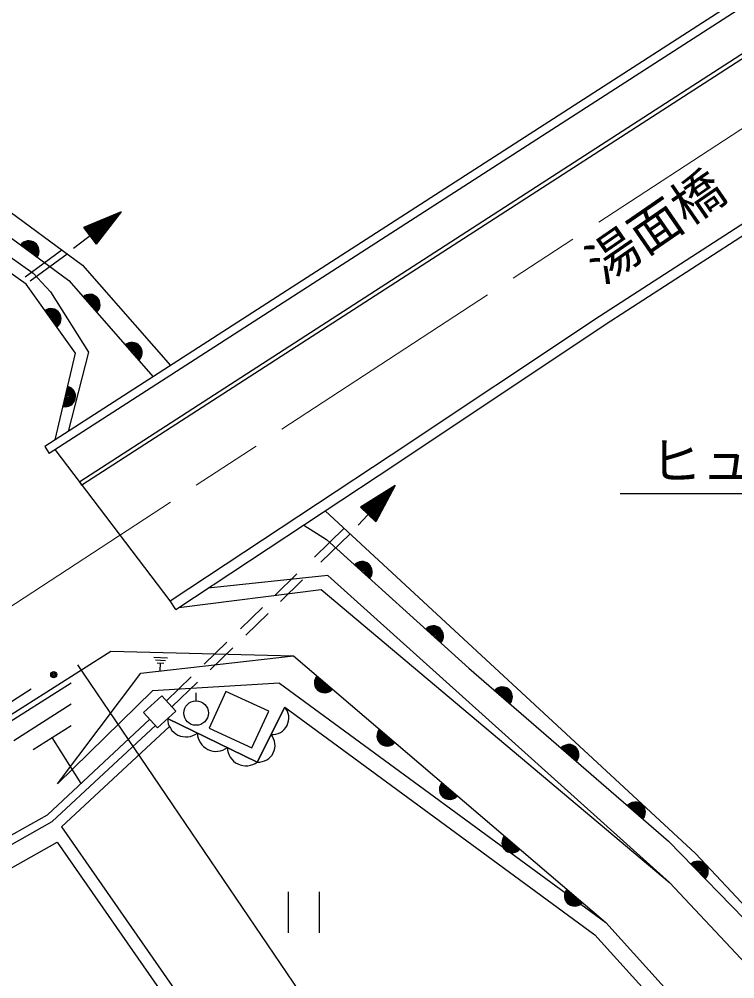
# Model space of a CAD drawing. Units: millimetres, scale not verified. Extents: x 40000 to 680000, y 20000 to 380000.
# Drawn here: x 109029 to 143994, y 229178 to 276082 of the extents above; entities that cross this region are included whole.
import ezdxf
from ezdxf.enums import TextEntityAlignment as Align

# ---------------------------------------------------------------- set-up
doc = ezdxf.new("R2010")
doc.units = ezdxf.units.MM
doc.header["$LTSCALE"] = 1000
doc.linetypes.add('CHAIN', pattern=[18.5, 12, -1.5, 3.5, -1.5])
for name, color, linetype, lineweight in [('M-BGD', 7, 'Continuous', 25), ('M-BMK', 2, 'CHAIN', 13), ('M-STR-STR3', 7, 'Continuous', 25), ('M-STR-STRC', 7, 'Continuous', 25)]:
    doc.layers.add(name, color=color, linetype=linetype, lineweight=lineweight)
doc.layers.add('M-STR-STR1', color=1, linetype='Continuous')
doc.styles.add('ＭＳ ゴシック', font='')
doc.styles.get('ＭＳ ゴシック').set_extended_font_data('MS Gothic')

msp = doc.modelspace()

# ---------------------------------------------------------------- linework, layer by layer
at = {"layer": 'M-BGD'}
for p, q in [((156273, 284848), (110277, 255194)), ((155651, 283972), (110493, 254857)), ((156842, 282455), (111984, 253467)), ((156950, 282287), (112092, 253299)), ((137391, 261574), (161577, 277241)), ((137666, 261156), (161849, 276821)), ((104088, 269969), (112130, 264053)), ((103642, 269056), (111450, 263312)), ((111690, 264889), (114014, 266670)), ((114014, 266670), (112166, 265906)), ((114014, 266670), (112796, 265084)), ((113440, 266433), (113636, 266177)), ((113488, 266452), (113667, 266218)), ((113536, 266472), (113699, 266259)), ((113584, 266492), (113730, 266301)), ((113632, 266512), (113762, 266342)), ((113679, 266531), (113793, 266383)), ((113727, 266551), (113825, 266424)), ((113775, 266571), (113857, 266465)), ((113823, 266591), (113888, 266506)), ((113871, 266611), (113920, 266547)), ((113919, 266630), (113951, 266588)), ((113966, 266650), (113983, 266629)), ((112292, 265958), (112879, 265192)), ((112340, 265978), (112910, 265233)), ((112388, 265997), (112942, 265274)), ((112436, 266017), (112973, 265315)), ((112483, 266037), (113005, 265356)), ((112531, 266057), (113037, 265397)), ((112579, 266077), (113068, 265439)), ((112627, 266096), (113100, 265480)), ((112675, 266116), (113131, 265521)), ((112723, 266136), (113163, 265562)), ((112770, 266156), (113194, 265603)), ((112818, 266175), (113226, 265644)), ((112866, 266195), (113257, 265685)), ((112914, 266215), (113289, 265726)), ((112962, 266235), (113320, 265767)), ((113010, 266255), (113352, 265808)), ((113057, 266274), (113383, 265849)), ((113105, 266294), (113415, 265890)), ((113153, 266314), (113447, 265931)), ((113201, 266334), (113478, 265972)), ((113249, 266353), (113510, 266013)), ((113297, 266373), (113541, 266054)), ((113345, 266393), (113573, 266095)), ((113392, 266413), (113604, 266136)), ((112166, 265906), (112796, 265084)), ((112196, 265918), (112816, 265110)), ((112244, 265938), (112847, 265151)), ((107853, 264982), (109708, 263674)), ((109319, 263489), (111113, 264801)), ((109563, 263295), (111367, 264615)), ((109373, 263127), (107792, 264252)), ((109708, 263674), (110559, 262762)), ((112130, 264053), (116418, 259153)), ((111450, 263312), (115568, 258605)), ((111775, 259752), (109373, 263127)), ((110559, 262762), (112414, 259813)), ((127208, 254785), (137391, 261574)), ((127485, 254369), (137666, 261156)), ((110791, 255526), (111775, 259752)), ((112414, 259813), (111416, 255928)), ((110277, 255194), (110493, 254857)), ((116404, 247648), (110793, 255051)), ((116404, 247648), (127208, 254785)), ((116680, 247231), (127485, 254369)), ((112092, 253299), (111984, 253467)), ((125595, 251348), (127401, 253285)), ((127401, 253285), (125705, 252225)), ((127401, 253285), (126462, 251519)), ((126654, 252818), (126988, 252508)), ((126698, 252846), (127012, 252553)), ((126742, 252873), (127036, 252599)), ((126786, 252901), (127061, 252645)), ((126830, 252928), (127085, 252691)), ((126874, 252956), (127109, 252736)), ((126918, 252983), (127133, 252782)), ((126962, 253010), (127158, 252828)), ((127006, 253038), (127182, 252873)), ((127049, 253065), (127206, 252919)), ((127093, 253093), (127231, 252965)), ((127137, 253120), (127255, 253011)), ((127181, 253148), (127279, 253056)), ((127225, 253175), (127303, 253102)), ((127269, 253203), (127328, 253148)), ((127313, 253230), (127352, 253193)), ((127357, 253257), (127376, 253239)), ((125908, 252352), (126575, 251731)), ((125952, 252379), (126599, 251776)), ((125996, 252407), (126623, 251822)), ((126040, 252434), (126648, 251868)), ((126084, 252462), (126672, 251914)), ((126128, 252489), (126696, 251959)), ((126172, 252517), (126720, 252005)), ((126216, 252544), (126745, 252051)), ((126259, 252571), (126769, 252096)), ((126303, 252599), (126793, 252142)), ((126347, 252626), (126818, 252188)), ((126391, 252654), (126842, 252234)), ((126435, 252681), (126866, 252279)), ((126479, 252709), (126890, 252325)), ((126523, 252736), (126915, 252371)), ((126567, 252764), (126939, 252416)), ((126611, 252791), (126963, 252462)), ((123982, 252055), (142078, 235302)), ((125705, 252225), (126462, 251519)), ((125733, 252242), (126477, 251548)), ((125777, 252270), (126502, 251594)), ((125820, 252297), (126526, 251639)), ((125864, 252324), (126550, 251685)), ((122929, 251359), (124039, 250649)), ((123452, 249795), (124900, 251204)), ((123764, 249541), (125194, 250932)), ((124039, 250649), (131006, 244359)), ((124111, 248892), (118265, 248278)), ((121530, 247925), (122602, 248969)), ((121798, 247628), (122879, 248679)), ((140807, 233891), (124111, 248892)), ((116827, 247328), (123790, 248212)), ((123790, 248212), (140807, 233891)), ((116680, 247231), (116404, 247648)), ((119840, 246282), (120916, 247328)), ((120102, 245978), (121194, 247041)), ((118073, 244563), (119172, 245632)), ((118364, 244288), (119466, 245360)), ((92242, 231707), (113509, 245188)), ((113509, 245188), (122425, 244959)), ((114979, 244111), (122425, 244959)), ((115612, 244892), (116272, 244872)), ((122425, 244959), (137692, 231927)), ((115692, 244762), (116182, 244742)), ((115772, 244622), (116092, 244612)), ((115922, 244222), (115932, 244622)), ((110907, 238701), (114979, 244111)), ((116220, 242760), (117438, 243945)), ((131006, 244359), (140753, 235908)), ((107822, 241282), (111562, 243652)), ((121754, 243634), (115544, 243249)), ((116489, 242464), (117741, 243682)), ((121754, 243634), (137692, 231927)), ((107849, 242225), (109614, 243346)), ((115544, 243249), (110907, 238701)), ((115994, 243008), (115106, 242201)), ((116675, 242260), (115994, 243008)), ((117676, 242764), (117676, 243164)), ((119128, 243218), (118310, 241425)), ((121221, 242263), (119128, 243218)), ((108772, 240832), (111572, 242612)), ((115106, 242201), (115787, 241452)), ((115787, 241452), (116675, 242260)), ((120402, 240470), (121221, 242263)), ((122004, 242458), (120662, 239774)), ((120662, 239774), (122004, 242458)), ((122004, 242458), (137153, 231330)), ((109712, 240382), (111572, 241562)), ((110406, 237190), (115416, 241861)), ((110643, 236865), (115685, 241565)), ((120662, 239774), (116274, 241895)), ((116274, 241895), (120662, 239774)), ((111100, 236607), (116365, 241515)), ((118310, 241425), (120402, 240470)), ((112062, 238732), (110642, 240972)), ((94482, 228253), (110406, 237190)), ((94700, 227917), (110643, 236865)), ((111100, 236607), (118422, 226074)), ((95189, 227045), (110891, 235857)), ((110891, 235857), (117929, 225731)), ((140753, 235908), (146531, 229965)), ((142078, 235302), (146885, 230170)), ((140807, 233891), (144537, 229908)), ((122194, 231425), (122194, 233425)), ((123694, 233425), (123694, 231425)), ((137692, 231927), (141641, 227556)), ((137153, 231330), (141047, 227020))]:
    msp.add_line(p, q, dxfattribs=at)
for centre, radius in [((110717, 244046), 150), ((110717, 244046), 100), ((110717, 244046), 50), ((117673, 242168), 600)]:
    msp.add_circle(centre, radius, dxfattribs=at)
for centre, radius, start, end in [((109498, 264748), 500, 323.6592, 143.6592), ((109498, 264748), 500, 323.6592, 143.6592), ((109498, 264748), 450, 323.6592, 143.6592), ((109498, 264748), 400, 323.6592, 143.6592), ((109498, 264748), 350, 323.6592, 143.6592), ((109498, 264748), 300, 323.6592, 143.6592), ((109498, 264748), 250, 323.6592, 143.6592), ((109498, 264748), 200, 323.6592, 143.6592), ((109498, 264748), 150, 323.6592, 143.6592), ((109498, 264748), 100, 323.6592, 143.6592), ((109498, 264748), 50, 323.6592, 143.6592), ((112479, 262135), 500, 311.1859, 131.1859), ((112479, 262135), 500, 311.1859, 131.1859), ((112479, 262135), 450, 311.1859, 131.1859), ((112479, 262135), 400, 311.1859, 131.1859), ((112479, 262135), 350, 311.1859, 131.1859), ((112479, 262135), 300, 311.1859, 131.1859), ((112479, 262135), 250, 311.1859, 131.1859), ((112479, 262135), 200, 311.1859, 131.1859), ((112479, 262135), 150, 311.1859, 131.1859), ((112479, 262135), 100, 311.1859, 131.1859), ((110574, 261439), 500, 305.4399, 125.4399), ((110574, 261439), 500, 305.4399, 125.4399), ((110574, 261439), 450, 305.4399, 125.4399), ((110574, 261439), 400, 305.4399, 125.4399), ((110574, 261439), 350, 305.4399, 125.4399), ((110574, 261439), 300, 305.4399, 125.4399), ((112479, 262135), 50, 311.1859, 131.1859), ((110574, 261439), 250, 305.4399, 125.4399), ((110574, 261439), 200, 305.4399, 125.4399), ((110574, 261439), 150, 305.4399, 125.4399), ((110574, 261439), 100, 305.4399, 125.4399), ((110574, 261439), 50, 305.4399, 125.4399), ((114539, 259782), 500, 311.1859, 131.1859), ((114539, 259782), 500, 311.1859, 131.1859), ((114539, 259782), 450, 311.1859, 131.1859), ((114539, 259782), 400, 311.1859, 131.1859), ((114539, 259782), 350, 311.1859, 131.1859), ((114539, 259782), 300, 311.1859, 131.1859), ((114539, 259782), 250, 311.1859, 131.1859), ((114539, 259782), 200, 311.1859, 131.1859), ((114539, 259782), 150, 311.1859, 131.1859), ((114539, 259782), 100, 311.1859, 131.1859), ((114539, 259782), 50, 311.1859, 131.1859), ((111283, 257639), 500, 256.8955, 76.8955), ((111283, 257639), 500, 256.8955, 76.8955), ((111283, 257639), 450, 256.8955, 76.8955), ((111283, 257639), 400, 256.8955, 76.8955), ((111283, 257639), 350, 256.8955, 76.8955), ((111283, 257639), 300, 256.8955, 76.8955), ((111283, 257639), 250, 256.8955, 76.8955), ((111283, 257639), 200, 256.8955, 76.8955), ((111283, 257639), 150, 256.8955, 76.8955), ((111283, 257639), 100, 256.8955, 76.8955), ((111283, 257639), 50, 256.8955, 76.8955), ((125781, 249076), 500, 317.9239, 137.9238), ((125781, 249076), 500, 317.9239, 137.9238), ((125781, 249076), 450, 317.9239, 137.9238), ((125781, 249076), 400, 317.9239, 137.9238), ((125781, 249076), 350, 317.9239, 137.9238), ((125781, 249076), 300, 317.9239, 137.9238), ((125781, 249076), 250, 317.9239, 137.9238), ((125781, 249076), 200, 317.9239, 137.9238), ((125781, 249076), 150, 317.9239, 137.9238), ((125781, 249076), 100, 317.9239, 137.9238), ((125781, 249076), 50, 317.9239, 137.9238), ((129264, 245931), 500, 317.9239, 137.9238), ((129264, 245931), 500, 317.9239, 137.9238), ((129264, 245931), 450, 317.9239, 137.9238), ((129264, 245931), 400, 317.9239, 137.9238), ((129264, 245931), 350, 317.9239, 137.9238), ((129264, 245931), 300, 317.9239, 137.9238), ((129264, 245931), 250, 317.9239, 137.9238), ((129264, 245931), 200, 317.9239, 137.9238), ((129264, 245931), 150, 317.9239, 137.9238), ((129264, 245931), 100, 317.9239, 137.9238), ((129264, 245931), 50, 317.9239, 137.9238), ((123951, 243656), 500, 139.5169, 319.5169), ((123951, 243656), 500, 139.5169, 319.5169), ((123951, 243656), 450, 139.5169, 319.5169), ((123951, 243656), 400, 139.5169, 319.5169), ((123951, 243656), 350, 139.5169, 319.5169), ((123951, 243656), 300, 139.5169, 319.5169), ((123951, 243656), 250, 139.5169, 319.5169), ((123951, 243656), 200, 139.5169, 319.5169), ((123951, 243656), 150, 139.5169, 319.5169), ((123951, 243656), 100, 139.5169, 319.5169), ((123951, 243656), 50, 139.5169, 319.5169), ((132631, 242950), 500, 319.0718, 139.0718), ((132631, 242950), 500, 319.0718, 139.0718), ((132631, 242950), 450, 319.0718, 139.0718), ((132631, 242950), 400, 319.0718, 139.0718), ((132631, 242950), 350, 319.0718, 139.0718), ((132631, 242950), 300, 319.0718, 139.0718), ((132631, 242950), 250, 319.0718, 139.0718), ((132631, 242950), 200, 319.0718, 139.0718), ((132631, 242950), 150, 319.0718, 139.0718), ((132631, 242950), 100, 319.0718, 139.0718), ((132631, 242950), 50, 319.0718, 139.0718), ((121389, 241926), 813, 266.0582, 40.8117), ((117184, 241911), 910, 180.9752, 307.428), ((118647, 241204), 910, 180.9752, 307.428), ((120718, 240585), 813, 266.0582, 40.8117), ((127005, 241049), 500, 139.5169, 319.5169), ((127005, 241049), 500, 139.5169, 319.5169), ((127005, 241049), 450, 139.5169, 319.5169), ((127005, 241049), 400, 139.5169, 319.5169), ((127005, 241049), 350, 139.5169, 319.5169), ((127005, 241049), 300, 139.5169, 319.5169), ((127005, 241049), 250, 139.5169, 319.5169), ((127005, 241049), 200, 139.5169, 319.5169), ((127005, 241049), 150, 139.5169, 319.5169), ((127005, 241049), 100, 139.5169, 319.5169), ((127005, 241049), 50, 139.5169, 319.5169), ((135880, 240133), 500, 319.0718, 139.0718), ((135880, 240133), 500, 319.0718, 139.0718), ((120109, 240497), 910, 180.9752, 307.428), ((135880, 240133), 450, 319.0718, 139.0718), ((135880, 240133), 400, 319.0718, 139.0718), ((135880, 240133), 350, 319.0718, 139.0718), ((135880, 240133), 300, 319.0718, 139.0718), ((135880, 240133), 250, 319.0718, 139.0718), ((135880, 240133), 200, 319.0718, 139.0718), ((135880, 240133), 150, 319.0718, 139.0718), ((135880, 240133), 100, 319.0718, 139.0718), ((135880, 240133), 50, 319.0718, 139.0718), ((130059, 238443), 500, 139.5169, 319.5169), ((130059, 238443), 500, 139.5169, 319.5169), ((130059, 238443), 450, 139.5169, 319.5169), ((130059, 238443), 400, 139.5169, 319.5169), ((130059, 238443), 350, 139.5169, 319.5169), ((130059, 238443), 300, 139.5169, 319.5169), ((130059, 238443), 250, 139.5169, 319.5169), ((130059, 238443), 200, 139.5169, 319.5169), ((130059, 238443), 150, 139.5169, 319.5169), ((130059, 238443), 100, 139.5169, 319.5169), ((130059, 238443), 50, 139.5169, 319.5169), ((139128, 237316), 500, 319.0718, 139.0718), ((139128, 237316), 500, 319.0718, 139.0718), ((139128, 237316), 450, 319.0718, 139.0718), ((139128, 237316), 400, 319.0718, 139.0718), ((139128, 237316), 350, 319.0718, 139.0718), ((139128, 237316), 300, 319.0718, 139.0718), ((139128, 237316), 250, 319.0718, 139.0718), ((139128, 237316), 200, 319.0718, 139.0718), ((139128, 237316), 150, 319.0718, 139.0718), ((139128, 237316), 100, 319.0718, 139.0718), ((139128, 237316), 50, 319.0718, 139.0718), ((133112, 235836), 500, 139.5169, 319.5169), ((133112, 235836), 500, 139.5169, 319.5169), ((133112, 235836), 450, 139.5169, 319.5169), ((133112, 235836), 400, 139.5169, 319.5169), ((133112, 235836), 350, 139.5169, 319.5169), ((133112, 235836), 300, 139.5169, 319.5169), ((133112, 235836), 250, 139.5169, 319.5169), ((133112, 235836), 200, 139.5169, 319.5169), ((133112, 235836), 150, 139.5169, 319.5169), ((133112, 235836), 100, 139.5169, 319.5169), ((133112, 235836), 50, 139.5169, 319.5169), ((142197, 234422), 500, 314.1959, 134.1959), ((142197, 234422), 500, 314.1959, 134.1959), ((142197, 234422), 450, 314.1959, 134.1959), ((142197, 234422), 400, 314.1959, 134.1959), ((142197, 234422), 350, 314.1959, 134.1959), ((142197, 234422), 300, 314.1959, 134.1959), ((142197, 234422), 250, 314.1959, 134.1959), ((142197, 234422), 200, 314.1959, 134.1959), ((142197, 234422), 150, 314.1959, 134.1959), ((142197, 234422), 100, 314.1959, 134.1959), ((142197, 234422), 50, 314.1959, 134.1959), ((136166, 233230), 500, 139.5169, 319.5169), ((136166, 233230), 500, 139.5169, 319.5169), ((136166, 233230), 450, 139.5169, 319.5169), ((136166, 233230), 400, 139.5169, 319.5169), ((136166, 233230), 350, 139.5169, 319.5169), ((136166, 233230), 300, 139.5169, 319.5169), ((136166, 233230), 250, 139.5169, 319.5169), ((136166, 233230), 200, 139.5169, 319.5169), ((136166, 233230), 150, 139.5169, 319.5169), ((136166, 233230), 100, 139.5169, 319.5169), ((136166, 233230), 50, 139.5169, 319.5169)]:
    msp.add_arc(centre, radius, start, end, dxfattribs=at)
at = {"layer": 'M-BMK'}
msp.add_line((90888, 235793), (159393, 280572), dxfattribs=at)
at = {"layer": 'M-STR-STR3'}
msp.add_line((138393, 252894), (160102, 252894), dxfattribs=at)
at = {"layer": 'M-STR-STRC'}
msp.add_line((111885, 244531), (124214, 226358), dxfattribs=at)

# ---------------------------------------------------------------- texts
at = {"layer": 'M-STR-STR1', "style": 'ＭＳ ゴシック'}
msp.add_text('湯面橋', height=1833, rotation=34.606, dxfattribs=at).set_placement((137859, 262642), align=Align.BOTTOM_LEFT)
at = {"layer": 'M-STR-STR3', "style": 'ＭＳ ゴシック'}
msp.add_text('ヒューム管Ф500', height=1833, dxfattribs=at).set_placement((139872, 254495), align=Align.MIDDLE_LEFT)

doc.saveas('drawing.dxf')
